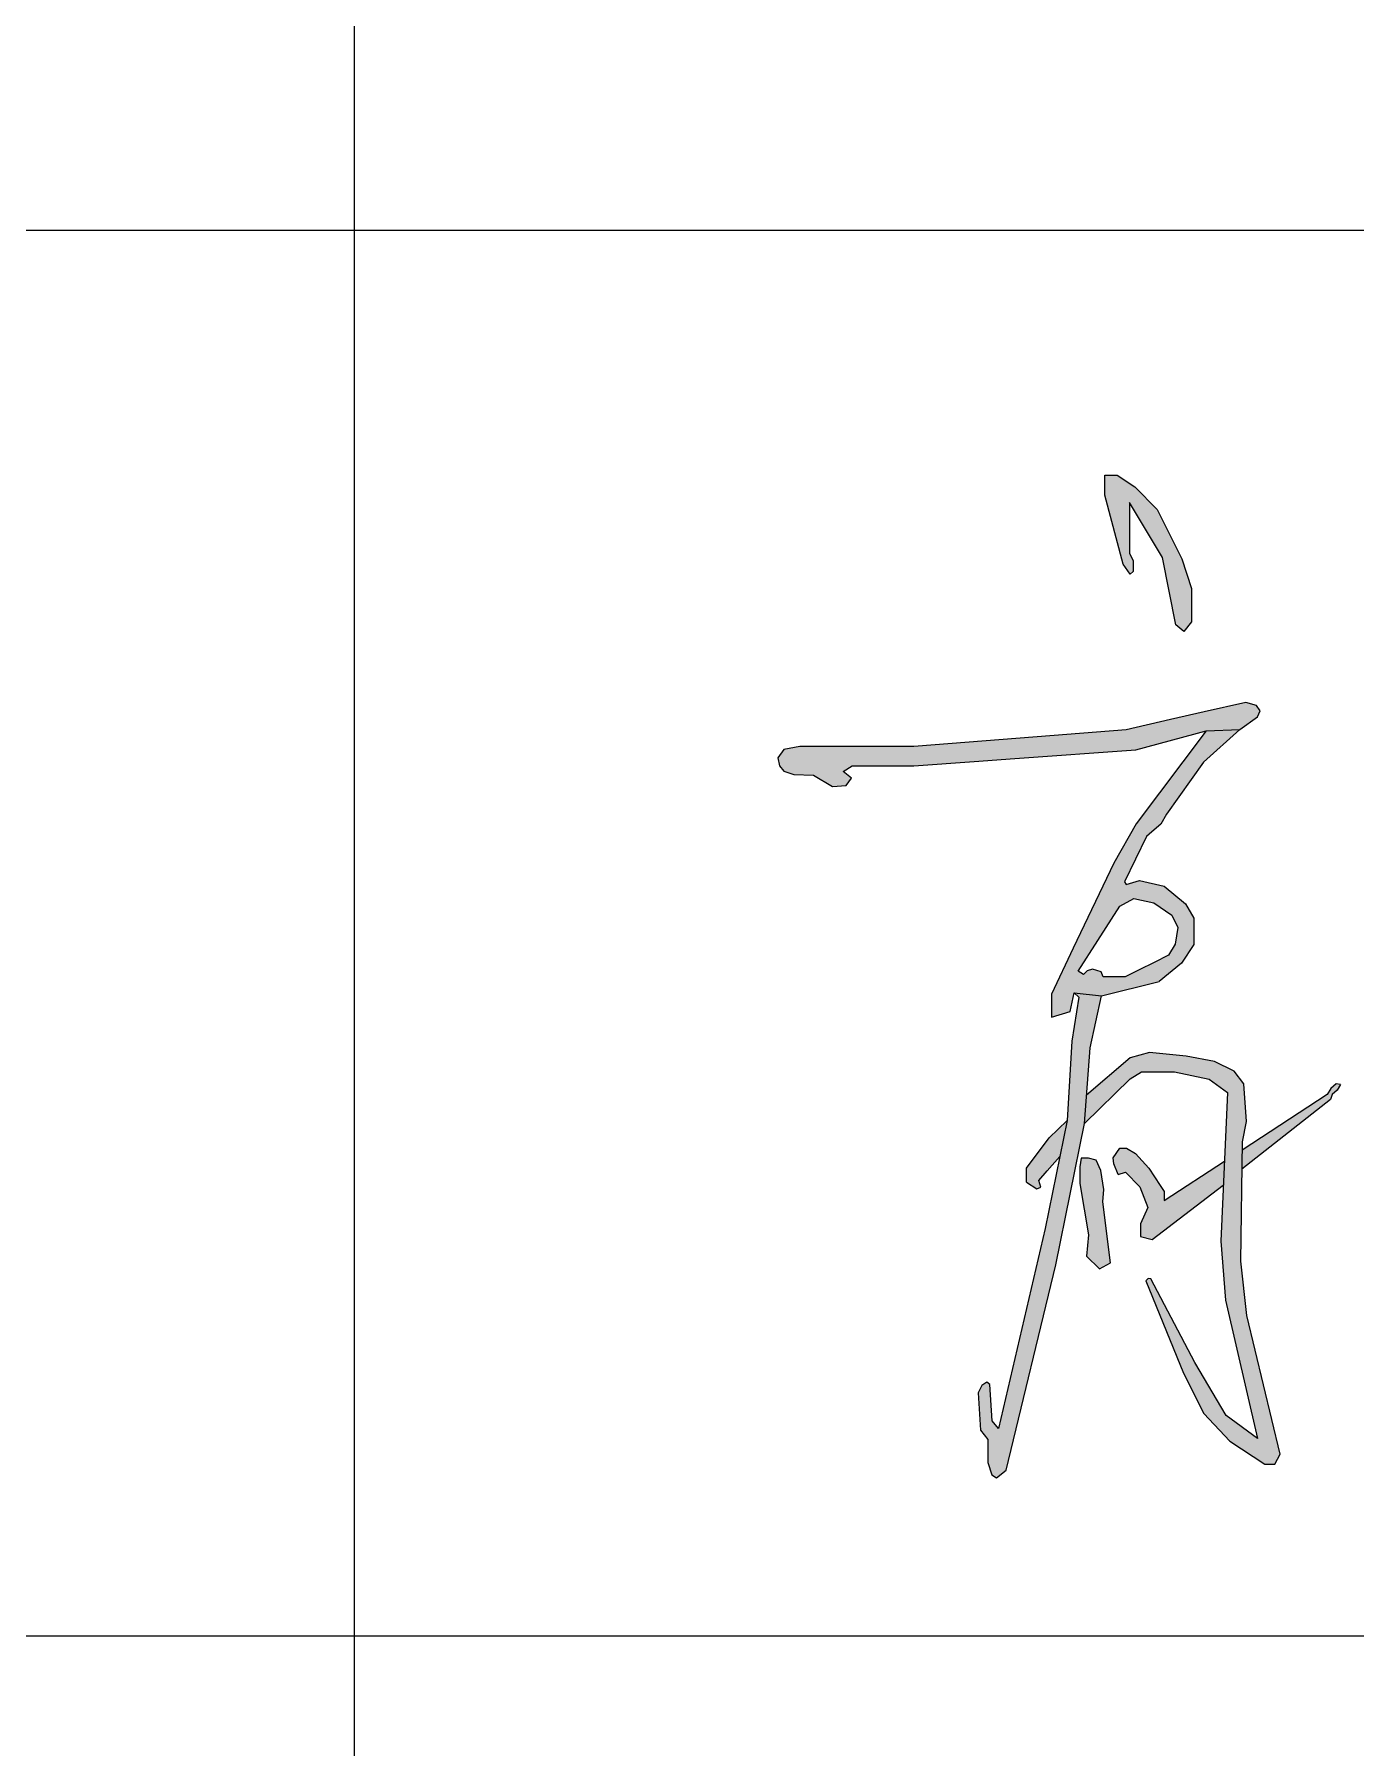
# Model space of a CAD drawing. Extents: x 1162612 to 1711260, y -157368 to 197905.
# Drawn here: x 1689913 to 1690947, y 65154 to 66495 of the extents above; entities that cross this region are included whole.
import ezdxf

# ---------------------------------------------------------------- set-up
doc = ezdxf.new("R2010")
doc.units = 0
doc.header["$LTSCALE"] = 1000
doc.header["$MEASUREMENT"] = 0
doc.layers.get('0').update_dxf_attribs({"linetype": 'CONTINUOUS'})
doc.layers.add('PUB_TITLE', color=4, linetype='CONTINUOUS')

msp = doc.modelspace()

# ---------------------------------------------------------------- hatches: boundary and pattern name
h = msp.add_hatch(color=256)
h.paths.add_polyline_path([(1690773.8, 66140.6), (1690759.9, 66149.8), (1690750.5, 66149.8), (1690750.5, 66134), (1690764.6, 66080), (1690770.3, 66072.3), (1690772.6, 66074.3), (1690772.6, 66077.4), (1690772.6, 66083), (1690769.6, 66088.4), (1690769.6, 66099.9), (1690769.6, 66128.4), (1690795.6, 66085.2), (1690806, 66032.5), (1690812.3, 66027.5), (1690818.2, 66034.9), (1690818.2, 66061), (1690810.7, 66084.3), (1690791.4, 66122.8)])
h.paths.add_polyline_path([(1690829.6, 65949.7), (1690855.9, 65950.8), (1690869.9, 65960.5), (1690872, 65965.3), (1690869.1, 65969.4), (1690860.6, 65971.8), (1690828, 65964.4), (1690801.7, 65958.4), (1690767, 65950.4), (1690697.5, 65945), (1690600.8, 65937.5), (1690511.7, 65937.5), (1690499.2, 65935), (1690494.6, 65928.6), (1690495.7, 65922.2), (1690499.1, 65918.2), (1690507, 65915.6), (1690522.3, 65914.9), (1690537.2, 65906), (1690547.9, 65906.8), (1690552.1, 65912.6), (1690545.5, 65917.8), (1690552.6, 65922.2), (1690601, 65922.2), (1690648.1, 65925.6), (1690679.9, 65927.9), (1690774.7, 65934.8)])
h.paths.add_polyline_path([(1690783, 65867.1), (1690787.1, 65870.6), (1690794.1, 65876.5), (1690798.7, 65884.4), (1690827.7, 65925.1), (1690855.9, 65950.8), (1690829.6, 65949.7), (1690774.9, 65876.8), (1690757.3, 65846), (1690725.7, 65779.6), (1690708.6, 65743.7), (1690708.6, 65725.6), (1690723.3, 65730.1), (1690726.4, 65744.7), (1690747.7, 65742.3), (1690792.8, 65753.4), (1690810.3, 65767.8), (1690819.9, 65782.6), (1690819.9, 65803), (1690813.5, 65814.2), (1690796.7, 65828.1), (1690777.4, 65832.5), (1690767.2, 65829.5), (1690765.8, 65831.4)])
h.paths.add_polyline_path([(1690773.1, 65818.6), (1690788.7, 65815.2), (1690802.9, 65805.5), (1690807.4, 65795.9), (1690805.5, 65782.8), (1690800.3, 65774.1), (1690789.1, 65768.5), (1690777.3, 65762.6), (1690766.2, 65757.1), (1690749, 65757.1), (1690747.4, 65761.2), (1690740.6, 65763.2), (1690736.5, 65761.8), (1690733.6, 65759.1), (1690729.6, 65761.7), (1690745, 65785.7), (1690762.1, 65812.4)], flags=16)
h.paths.add_polyline_path([(1690738.8, 65701.6), (1690747.7, 65742.3), (1690726.4, 65744.7), (1690730.1, 65741.2), (1690724.5, 65706.9), (1690720.8, 65644.9), (1690703.7, 65560.2), (1690667.1, 65403.9), (1690662.2, 65409.9), (1690660.5, 65438.2), (1690657.9, 65440), (1690654.1, 65437.4), (1690651.3, 65431.7), (1690653.2, 65402.4), (1690658.8, 65395.1), (1690658.8, 65377.1), (1690662, 65367.6), (1690665.6, 65365.1), (1690673.1, 65371.3), (1690712.1, 65531.9), (1690734.4, 65642.3)])
h.paths.add_polyline_path([(1690836.2, 65691), (1690814, 65695), (1690785.3, 65697.9), (1690770.3, 65693.9), (1690736, 65664.5), (1690734.4, 65642.3), (1690770.1, 65677.5), (1690779.2, 65682.9), (1690804.8, 65682.9), (1690832.1, 65677.1), (1690846.3, 65666.7), (1690841.1, 65550.4), (1690844.7, 65504.1), (1690869.9, 65396), (1690845.4, 65413.9), (1690820.9, 65455.5), (1690786.4, 65520.9), (1690784.3, 65521.1), (1690782.4, 65519.3), (1690811.9, 65447), (1690827.9, 65415.6), (1690848.1, 65393.8), (1690875.5, 65376), (1690883.4, 65376), (1690887.5, 65383.7), (1690861.5, 65492.1), (1690856.7, 65534.7), (1690858, 65628), (1690861.3, 65644), (1690859.1, 65673.5), (1690851.7, 65683.3)])
h.paths.add_polyline_path([(1690720.8, 65644.9), (1690706.9, 65631.3), (1690689.1, 65607.4), (1690689.1, 65596.4), (1690697.2, 65591.2), (1690700.2, 65592.6), (1690698.6, 65597.9), (1690705.2, 65605.3), (1690715.1, 65616.5)], flags=17)
h.paths.add_polyline_path([(1690843.1, 65594.2), (1690843.9, 65612.9), (1690796.7, 65582.3), (1690796.7, 65589.2), (1690793.6, 65594), (1690784.8, 65607.6), (1690774.5, 65618.9), (1690767.4, 65623.2), (1690762, 65623.2), (1690756.9, 65615.5), (1690757.4, 65611), (1690760.9, 65602.5), (1690766.6, 65604.4), (1690777.7, 65593), (1690783.9, 65576.7), (1690778.4, 65563.9), (1690778.4, 65554), (1690787.3, 65551.6)], flags=17)
h.paths.add_polyline_path([(1690748.8, 65581.2), (1690749.5, 65590.8), (1690747.3, 65605.7), (1690743.6, 65613.7), (1690737.6, 65615.4), (1690731.9, 65615.4), (1690730.8, 65608.5), (1690730.8, 65595.6), (1690737.6, 65555.3), (1690736.1, 65538.5), (1690746.1, 65528.8), (1690754.7, 65533.5)])
h.paths.add_polyline_path([(1690927.1, 65661.2), (1690928.3, 65665), (1690932.1, 65668.4), (1690934.8, 65673), (1690931.3, 65673.5), (1690927.2, 65669.8), (1690924.4, 65665), (1690857.9, 65621.5), (1690857.7, 65606.6)])
for color, points in [(250, [(1690773.8, 66140.6), (1690759.9, 66149.8), (1690750.5, 66149.8), (1690750.5, 66134), (1690764.6, 66080), (1690770.3, 66072.3), (1690772.6, 66074.3), (1690772.6, 66077.4), (1690772.6, 66083), (1690769.6, 66088.4), (1690769.6, 66099.9), (1690769.6, 66128.4), (1690795.6, 66085.2), (1690806, 66032.5), (1690812.3, 66027.5), (1690818.2, 66034.9), (1690818.2, 66061), (1690810.7, 66084.3), (1690791.4, 66122.8)]), (256, [(1690494.6, 65928.6), (1690495.7, 65922.2), (1690499.1, 65918.2), (1690507, 65915.6), (1690522.3, 65914.9), (1690537.2, 65906), (1690547.9, 65906.8), (1690552.1, 65912.6), (1690545.5, 65917.8), (1690552.6, 65922.2), (1690601, 65922.2), (1690648.1, 65925.6), (1690679.9, 65927.9), (1690774.7, 65934.8), (1690829.6, 65949.7), (1690855.9, 65950.8), (1690869.9, 65960.5), (1690872, 65965.3), (1690869.1, 65969.4), (1690860.6, 65971.8), (1690828, 65964.4), (1690801.7, 65958.4), (1690767, 65950.4), (1690697.5, 65945), (1690600.8, 65937.5), (1690511.7, 65937.5), (1690499.2, 65935)]), (256, [(1690857.9, 65621.5), (1690857.7, 65606.6), (1690927.1, 65661.2), (1690928.3, 65665), (1690932.1, 65668.4), (1690934.8, 65673), (1690931.3, 65673.5), (1690927.2, 65669.8), (1690924.4, 65665)])]:
    msp.add_hatch(color=color).paths.add_polyline_path(points)
h = msp.add_hatch(color=250)
h.paths.add_polyline_path([(1690679.9, 65927.9), (1690774.7, 65934.8), (1690829.6, 65949.7), (1690855.9, 65950.8), (1690869.9, 65960.5), (1690872, 65965.3), (1690869.1, 65969.4), (1690860.6, 65971.8), (1690828, 65964.4), (1690801.7, 65958.4), (1690767, 65950.4), (1690697.5, 65945), (1690600.8, 65937.5), (1690511.7, 65937.5), (1690499.2, 65935), (1690494.6, 65928.6), (1690495.7, 65922.2), (1690499.1, 65918.2), (1690507, 65915.6), (1690522.3, 65914.9), (1690537.2, 65906), (1690547.9, 65906.8), (1690552.1, 65912.6), (1690545.5, 65917.8), (1690552.6, 65922.2), (1690601, 65922.2), (1690648.1, 65925.6)])
h.paths.add_polyline_path([(1690827.7, 65925.1), (1690855.9, 65950.8), (1690829.6, 65949.7), (1690774.9, 65876.8), (1690757.3, 65846), (1690725.7, 65779.6), (1690708.6, 65743.7), (1690708.6, 65725.6), (1690723.3, 65730.1), (1690726.4, 65744.7), (1690747.7, 65742.3), (1690792.8, 65753.4), (1690810.3, 65767.8), (1690819.9, 65782.6), (1690819.9, 65803), (1690813.5, 65814.2), (1690796.7, 65828.1), (1690777.4, 65832.5), (1690767.2, 65829.5), (1690765.8, 65831.4), (1690783, 65867.1), (1690787.1, 65870.6), (1690794.1, 65876.5), (1690798.7, 65884.4)])
h.paths.add_polyline_path([(1690788.7, 65815.2), (1690802.9, 65805.5), (1690807.4, 65795.9), (1690805.5, 65782.8), (1690800.3, 65774.1), (1690789.1, 65768.5), (1690777.3, 65762.6), (1690766.2, 65757.1), (1690749, 65757.1), (1690747.4, 65761.2), (1690740.6, 65763.2), (1690736.5, 65761.8), (1690733.6, 65759.1), (1690729.6, 65761.7), (1690745, 65785.7), (1690762.1, 65812.4), (1690773.1, 65818.6)], flags=16)
h.paths.add_polyline_path([(1690747.7, 65742.3), (1690726.4, 65744.7), (1690730.1, 65741.2), (1690724.5, 65706.9), (1690720.8, 65644.9), (1690703.7, 65560.2), (1690667.1, 65403.9), (1690662.2, 65409.9), (1690660.5, 65438.2), (1690657.9, 65440), (1690654.1, 65437.4), (1690651.3, 65431.7), (1690653.2, 65402.4), (1690658.8, 65395.1), (1690658.8, 65377.1), (1690662, 65367.6), (1690665.6, 65365.1), (1690673.1, 65371.3), (1690712.1, 65531.9), (1690734.4, 65642.3), (1690738.8, 65701.6)])
h.paths.add_polyline_path([(1690720.8, 65644.9), (1690706.9, 65631.3), (1690689.1, 65607.4), (1690689.1, 65596.4), (1690697.2, 65591.2), (1690700.2, 65592.6), (1690698.6, 65597.9), (1690705.2, 65605.3), (1690715.1, 65616.5)], flags=17)
h.paths.add_polyline_path([(1690836.2, 65691), (1690814, 65695), (1690785.3, 65697.9), (1690770.3, 65693.9), (1690736, 65664.5), (1690734.4, 65642.3), (1690770.1, 65677.5), (1690779.2, 65682.9), (1690804.8, 65682.9), (1690832.1, 65677.1), (1690846.3, 65666.7), (1690841.1, 65550.4), (1690844.7, 65504.1), (1690869.9, 65396), (1690845.4, 65413.9), (1690820.9, 65455.5), (1690786.4, 65520.9), (1690784.3, 65521.1), (1690782.4, 65519.3), (1690811.9, 65447), (1690827.9, 65415.6), (1690848.1, 65393.8), (1690875.5, 65376), (1690883.4, 65376), (1690887.5, 65383.7), (1690861.5, 65492.1), (1690856.7, 65534.7), (1690858, 65628), (1690861.3, 65644), (1690859.1, 65673.5), (1690851.7, 65683.3)])
h.paths.add_polyline_path([(1690793.6, 65594), (1690784.8, 65607.6), (1690774.5, 65618.9), (1690767.4, 65623.2), (1690762, 65623.2), (1690756.9, 65615.5), (1690757.4, 65611), (1690760.9, 65602.5), (1690766.6, 65604.4), (1690777.7, 65593), (1690783.9, 65576.7), (1690778.4, 65563.9), (1690778.4, 65554), (1690787.3, 65551.6), (1690843.1, 65594.2), (1690843.9, 65612.9), (1690796.7, 65582.3), (1690796.7, 65589.2)], flags=17)
h.paths.add_polyline_path([(1690927.1, 65661.2), (1690928.3, 65665), (1690932.1, 65668.4), (1690934.8, 65673), (1690931.3, 65673.5), (1690927.2, 65669.8), (1690924.4, 65665), (1690857.9, 65621.5), (1690857.7, 65606.6)])
h.paths.add_polyline_path([(1690749.5, 65590.8), (1690747.3, 65605.7), (1690743.6, 65613.7), (1690737.6, 65615.4), (1690731.9, 65615.4), (1690730.8, 65608.5), (1690730.8, 65595.6), (1690737.6, 65555.3), (1690736.1, 65538.5), (1690746.1, 65528.8), (1690754.7, 65533.5), (1690748.8, 65581.2)])
h = msp.add_hatch(color=256)
h.paths.add_polyline_path([(1690765.8, 65831.4), (1690783, 65867.1), (1690787.1, 65870.6), (1690794.1, 65876.5), (1690798.7, 65884.4), (1690827.7, 65925.1), (1690855.9, 65950.8), (1690829.6, 65949.7), (1690774.9, 65876.8), (1690757.3, 65846), (1690725.7, 65779.6), (1690708.6, 65743.7), (1690708.6, 65725.6), (1690723.3, 65730.1), (1690726.4, 65744.7), (1690747.7, 65742.3), (1690792.8, 65753.4), (1690810.3, 65767.8), (1690819.9, 65782.6), (1690819.9, 65803), (1690813.5, 65814.2), (1690796.7, 65828.1), (1690777.4, 65832.5), (1690767.2, 65829.5)])
h.paths.add_polyline_path([(1690773.1, 65818.6), (1690788.7, 65815.2), (1690802.9, 65805.5), (1690807.4, 65795.9), (1690805.5, 65782.8), (1690800.3, 65774.1), (1690789.1, 65768.5), (1690777.3, 65762.6), (1690766.2, 65757.1), (1690749, 65757.1), (1690747.4, 65761.2), (1690740.6, 65763.2), (1690736.5, 65761.8), (1690733.6, 65759.1), (1690729.6, 65761.7), (1690745, 65785.7), (1690762.1, 65812.4)], flags=16)
h.paths.add_polyline_path([(1690747.7, 65742.3), (1690726.4, 65744.7), (1690730.1, 65741.2), (1690724.5, 65706.9), (1690720.8, 65644.9), (1690703.7, 65560.2), (1690667.1, 65403.9), (1690662.2, 65409.9), (1690660.5, 65438.2), (1690657.9, 65440), (1690654.1, 65437.4), (1690651.3, 65431.7), (1690653.2, 65402.4), (1690658.8, 65395.1), (1690658.8, 65377.1), (1690662, 65367.6), (1690665.6, 65365.1), (1690673.1, 65371.3), (1690712.1, 65531.9), (1690734.4, 65642.3), (1690738.8, 65701.6)])
h.paths.add_polyline_path([(1690770.1, 65677.5), (1690779.2, 65682.9), (1690804.8, 65682.9), (1690832.1, 65677.1), (1690846.3, 65666.7), (1690841.1, 65550.4), (1690844.7, 65504.1), (1690869.9, 65396), (1690845.4, 65413.9), (1690820.9, 65455.5), (1690786.4, 65520.9), (1690784.3, 65521.1), (1690782.4, 65519.3), (1690811.9, 65447), (1690827.9, 65415.6), (1690848.1, 65393.8), (1690875.5, 65376), (1690883.4, 65376), (1690887.5, 65383.7), (1690861.5, 65492.1), (1690856.7, 65534.7), (1690858, 65628), (1690861.3, 65644), (1690859.1, 65673.5), (1690851.7, 65683.3), (1690836.2, 65691), (1690814, 65695), (1690785.3, 65697.9), (1690770.3, 65693.9), (1690736, 65664.5), (1690734.4, 65642.3)])
h.paths.add_polyline_path([(1690720.8, 65644.9), (1690706.9, 65631.3), (1690689.1, 65607.4), (1690689.1, 65596.4), (1690697.2, 65591.2), (1690700.2, 65592.6), (1690698.6, 65597.9), (1690705.2, 65605.3), (1690715.1, 65616.5)], flags=17)
h.paths.add_polyline_path([(1690748.8, 65581.2), (1690749.5, 65590.8), (1690747.3, 65605.7), (1690743.6, 65613.7), (1690737.6, 65615.4), (1690731.9, 65615.4), (1690730.8, 65608.5), (1690730.8, 65595.6), (1690737.6, 65555.3), (1690736.1, 65538.5), (1690746.1, 65528.8), (1690754.7, 65533.5)])
h.paths.add_polyline_path([(1690843.1, 65594.2), (1690843.9, 65612.9), (1690796.7, 65582.3), (1690796.7, 65589.2), (1690793.6, 65594), (1690784.8, 65607.6), (1690774.5, 65618.9), (1690767.4, 65623.2), (1690762, 65623.2), (1690756.9, 65615.5), (1690757.4, 65611), (1690760.9, 65602.5), (1690766.6, 65604.4), (1690777.7, 65593), (1690783.9, 65576.7), (1690778.4, 65563.9), (1690778.4, 65554), (1690787.3, 65551.6)], flags=17)

# ---------------------------------------------------------------- linework, layer by layer
for p, q in [((1690750.5, 66134), (1690750.5, 66149.8)), ((1690750.5, 66149.8), (1690759.9, 66149.8)), ((1690759.9, 66149.8), (1690773.8, 66140.6)), ((1690764.6, 66080), (1690750.5, 66134)), ((1690773.8, 66140.6), (1690791.4, 66122.8)), ((1690795.6, 66085.2), (1690769.6, 66128.4)), ((1690769.6, 66128.4), (1690769.6, 66099.9)), ((1690791.4, 66122.8), (1690810.7, 66084.3)), ((1690769.6, 66099.9), (1690769.6, 66088.4)), ((1690770.3, 66072.3), (1690764.6, 66080)), ((1690769.6, 66088.4), (1690772.6, 66083)), ((1690772.6, 66083), (1690772.6, 66077.4)), ((1690806, 66032.5), (1690795.6, 66085.2)), ((1690810.7, 66084.3), (1690818.2, 66061)), ((1690772.6, 66074.3), (1690770.3, 66072.3)), ((1690772.6, 66077.4), (1690772.6, 66074.3)), ((1690818.2, 66061), (1690818.2, 66034.9)), ((1690812.3, 66027.5), (1690806, 66032.5)), ((1690818.2, 66034.9), (1690812.3, 66027.5)), ((1690828, 65964.4), (1690801.7, 65958.4)), ((1690860.6, 65971.8), (1690828, 65964.4)), ((1690855.9, 65950.8), (1690869.9, 65960.5)), ((1690869.1, 65969.4), (1690860.6, 65971.8)), ((1690872, 65965.3), (1690869.1, 65969.4)), ((1690869.9, 65960.5), (1690872, 65965.3)), ((1690767, 65950.4), (1690697.5, 65945)), ((1690801.7, 65958.4), (1690767, 65950.4)), ((1690774.7, 65934.8), (1690829.6, 65949.7)), ((1690829.6, 65949.7), (1690774.9, 65876.8)), ((1690855.9, 65950.8), (1690827.7, 65925.1)), ((1690829.6, 65949.7), (1690855.9, 65950.8)), ((1690499.2, 65935), (1690494.6, 65928.6)), ((1690511.7, 65937.5), (1690499.2, 65935)), ((1690600.8, 65937.5), (1690511.7, 65937.5)), ((1690697.5, 65945), (1690600.8, 65937.5)), ((1690679.9, 65927.9), (1690774.7, 65934.8)), ((1690494.6, 65928.6), (1690495.7, 65922.2)), ((1690495.7, 65922.2), (1690499.1, 65918.2)), ((1690545.5, 65917.8), (1690552.6, 65922.2)), ((1690552.6, 65922.2), (1690601, 65922.2)), ((1690601, 65922.2), (1690648.1, 65925.6)), ((1690648.1, 65925.6), (1690679.9, 65927.9)), ((1690827.7, 65925.1), (1690798.7, 65884.4)), ((1690499.1, 65918.2), (1690507, 65915.6)), ((1690507, 65915.6), (1690522.3, 65914.9)), ((1690522.3, 65914.9), (1690537.2, 65906)), ((1690537.2, 65906), (1690547.9, 65906.8)), ((1690552.1, 65912.6), (1690545.5, 65917.8)), ((1690547.9, 65906.8), (1690552.1, 65912.6)), ((1690798.7, 65884.4), (1690794.1, 65876.5)), ((1690774.9, 65876.8), (1690757.3, 65846)), ((1690783, 65867.1), (1690765.8, 65831.4)), ((1690787.1, 65870.6), (1690783, 65867.1)), ((1690794.1, 65876.5), (1690787.1, 65870.6)), ((1690757.3, 65846), (1690725.7, 65779.6)), ((1690765.8, 65831.4), (1690767.2, 65829.5)), ((1690767.2, 65829.5), (1690777.4, 65832.5)), ((1690777.4, 65832.5), (1690796.7, 65828.1)), ((1690796.7, 65828.1), (1690813.5, 65814.2)), ((1690745, 65785.7), (1690762.1, 65812.4)), ((1690762.1, 65812.4), (1690773.1, 65818.6)), ((1690773.1, 65818.6), (1690788.7, 65815.2)), ((1690788.7, 65815.2), (1690802.9, 65805.5)), ((1690813.5, 65814.2), (1690819.9, 65803)), ((1690802.9, 65805.5), (1690807.4, 65795.9)), ((1690819.9, 65803), (1690819.9, 65782.6)), ((1690729.6, 65761.7), (1690745, 65785.7)), ((1690807.4, 65795.9), (1690805.5, 65782.8)), ((1690725.7, 65779.6), (1690708.6, 65743.7)), ((1690800.3, 65774.1), (1690789.1, 65768.5)), ((1690805.5, 65782.8), (1690800.3, 65774.1)), ((1690819.9, 65782.6), (1690810.3, 65767.8)), ((1690733.6, 65759.1), (1690729.6, 65761.7)), ((1690736.5, 65761.8), (1690733.6, 65759.1)), ((1690740.6, 65763.2), (1690736.5, 65761.8)), ((1690747.4, 65761.2), (1690740.6, 65763.2)), ((1690749, 65757.1), (1690747.4, 65761.2)), ((1690777.3, 65762.6), (1690766.2, 65757.1)), ((1690789.1, 65768.5), (1690777.3, 65762.6)), ((1690810.3, 65767.8), (1690792.8, 65753.4)), ((1690723.3, 65730.1), (1690726.4, 65744.7)), ((1690726.4, 65744.7), (1690747.7, 65742.3)), ((1690726.4, 65744.7), (1690730.1, 65741.2)), ((1690747.7, 65742.3), (1690792.8, 65753.4)), ((1690766.2, 65757.1), (1690749, 65757.1)), ((1690708.6, 65743.7), (1690708.6, 65725.6)), ((1690730.1, 65741.2), (1690724.5, 65706.9)), ((1690738.8, 65701.6), (1690747.7, 65742.3)), ((1690708.6, 65725.6), (1690723.3, 65730.1)), ((1690724.5, 65706.9), (1690720.8, 65644.9)), ((1690734.4, 65642.3), (1690738.8, 65701.6)), ((1690770.3, 65693.9), (1690736, 65664.5)), ((1690785.3, 65697.9), (1690770.3, 65693.9)), ((1690814, 65695), (1690785.3, 65697.9)), ((1690836.2, 65691), (1690814, 65695)), ((1690851.7, 65683.3), (1690836.2, 65691)), ((1690734.4, 65642.3), (1690770.1, 65677.5)), ((1690770.1, 65677.5), (1690779.2, 65682.9)), ((1690779.2, 65682.9), (1690804.8, 65682.9)), ((1690804.8, 65682.9), (1690832.1, 65677.1)), ((1690859.1, 65673.5), (1690851.7, 65683.3)), ((1690832.1, 65677.1), (1690846.3, 65666.7)), ((1690846.3, 65666.7), (1690841.1, 65550.4)), ((1690924.4, 65665), (1690857.9, 65621.5)), ((1690861.3, 65644), (1690859.1, 65673.5)), ((1690927.2, 65669.8), (1690924.4, 65665)), ((1690928.3, 65665), (1690927.1, 65661.2)), ((1690931.3, 65673.5), (1690927.2, 65669.8)), ((1690932.1, 65668.4), (1690928.3, 65665)), ((1690934.8, 65673), (1690931.3, 65673.5)), ((1690934.8, 65673), (1690932.1, 65668.4)), ((1690927.1, 65661.2), (1690857.7, 65606.6)), ((1690720.8, 65644.9), (1690703.7, 65560.2)), ((1690706.9, 65631.3), (1690720.8, 65644.9)), ((1690712.1, 65531.9), (1690734.4, 65642.3)), ((1690858, 65628), (1690861.3, 65644)), ((1690689.1, 65607.4), (1690706.9, 65631.3)), ((1690856.7, 65534.7), (1690858, 65628)), ((1690705.2, 65605.3), (1690715.1, 65616.5)), ((1690731.9, 65615.4), (1690730.8, 65608.5)), ((1690737.6, 65615.4), (1690731.9, 65615.4)), ((1690743.6, 65613.7), (1690737.6, 65615.4)), ((1690747.3, 65605.7), (1690743.6, 65613.7)), ((1690756.9, 65615.5), (1690762, 65623.2)), ((1690757.4, 65611), (1690756.9, 65615.5)), ((1690760.9, 65602.5), (1690757.4, 65611)), ((1690762, 65623.2), (1690767.4, 65623.2)), ((1690767.4, 65623.2), (1690774.5, 65618.9)), ((1690774.5, 65618.9), (1690784.8, 65607.6)), ((1690796.7, 65582.3), (1690843.9, 65612.9)), ((1690689.1, 65596.4), (1690689.1, 65607.4)), ((1690698.6, 65597.9), (1690705.2, 65605.3)), ((1690700.2, 65592.6), (1690698.6, 65597.9)), ((1690730.8, 65608.5), (1690730.8, 65595.6)), ((1690749.5, 65590.8), (1690747.3, 65605.7)), ((1690760.9, 65602.5), (1690766.6, 65604.4)), ((1690766.6, 65604.4), (1690777.7, 65593)), ((1690784.8, 65607.6), (1690793.6, 65594)), ((1690689.1, 65596.4), (1690697.2, 65591.2)), ((1690697.2, 65591.2), (1690700.2, 65592.6)), ((1690730.8, 65595.6), (1690737.6, 65555.3)), ((1690748.8, 65581.2), (1690749.5, 65590.8)), ((1690777.7, 65593), (1690783.9, 65576.7)), ((1690787.3, 65551.6), (1690843.1, 65594.2)), ((1690793.6, 65594), (1690796.7, 65589.2)), ((1690796.7, 65589.2), (1690796.7, 65582.3)), ((1690754.7, 65533.5), (1690748.8, 65581.2)), ((1690783.9, 65576.7), (1690778.4, 65563.9)), ((1690703.7, 65560.2), (1690667.1, 65403.9)), ((1690778.4, 65563.9), (1690778.4, 65554)), ((1690737.6, 65555.3), (1690736.1, 65538.5)), ((1690778.4, 65554), (1690787.3, 65551.6)), ((1690841.1, 65550.4), (1690844.7, 65504.1)), ((1690673.1, 65371.3), (1690712.1, 65531.9)), ((1690736.1, 65538.5), (1690746.1, 65528.8)), ((1690746.1, 65528.8), (1690754.7, 65533.5)), ((1690861.5, 65492.1), (1690856.7, 65534.7)), ((1690784.3, 65521.1), (1690782.4, 65519.3)), ((1690782.4, 65519.3), (1690811.9, 65447)), ((1690786.4, 65520.9), (1690784.3, 65521.1)), ((1690820.9, 65455.5), (1690786.4, 65520.9)), ((1690844.7, 65504.1), (1690869.9, 65396)), ((1690887.5, 65383.7), (1690861.5, 65492.1)), ((1690845.4, 65413.9), (1690820.9, 65455.5)), ((1690654.1, 65437.4), (1690651.3, 65431.7)), ((1690657.9, 65440), (1690654.1, 65437.4)), ((1690660.5, 65438.2), (1690657.9, 65440)), ((1690662.2, 65409.9), (1690660.5, 65438.2)), ((1690811.9, 65447), (1690827.9, 65415.6)), ((1690651.3, 65431.7), (1690653.2, 65402.4)), ((1690667.1, 65403.9), (1690662.2, 65409.9)), ((1690827.9, 65415.6), (1690848.1, 65393.8)), ((1690869.9, 65396), (1690845.4, 65413.9)), ((1690653.2, 65402.4), (1690658.8, 65395.1)), ((1690658.8, 65395.1), (1690658.8, 65377.1)), ((1690848.1, 65393.8), (1690875.5, 65376)), ((1690883.4, 65376), (1690887.5, 65383.7)), ((1690658.8, 65377.1), (1690662, 65367.6)), ((1690665.6, 65365.1), (1690673.1, 65371.3)), ((1690875.5, 65376), (1690883.4, 65376)), ((1690662, 65367.6), (1690665.6, 65365.1))]:
    msp.add_line(p, q)
at = {"layer": 'PUB_TITLE', "color": 4}
for p, q in [((1690163.3, 60841.5), (1690163.3, 68541.5)), ((1686093.3, 66341.5), (1692143.3, 66341.5)), ((1686093.3, 65241.5), (1692143.3, 65241.5))]:
    msp.add_line(p, q, dxfattribs=at)

doc.saveas('drawing.dxf')
